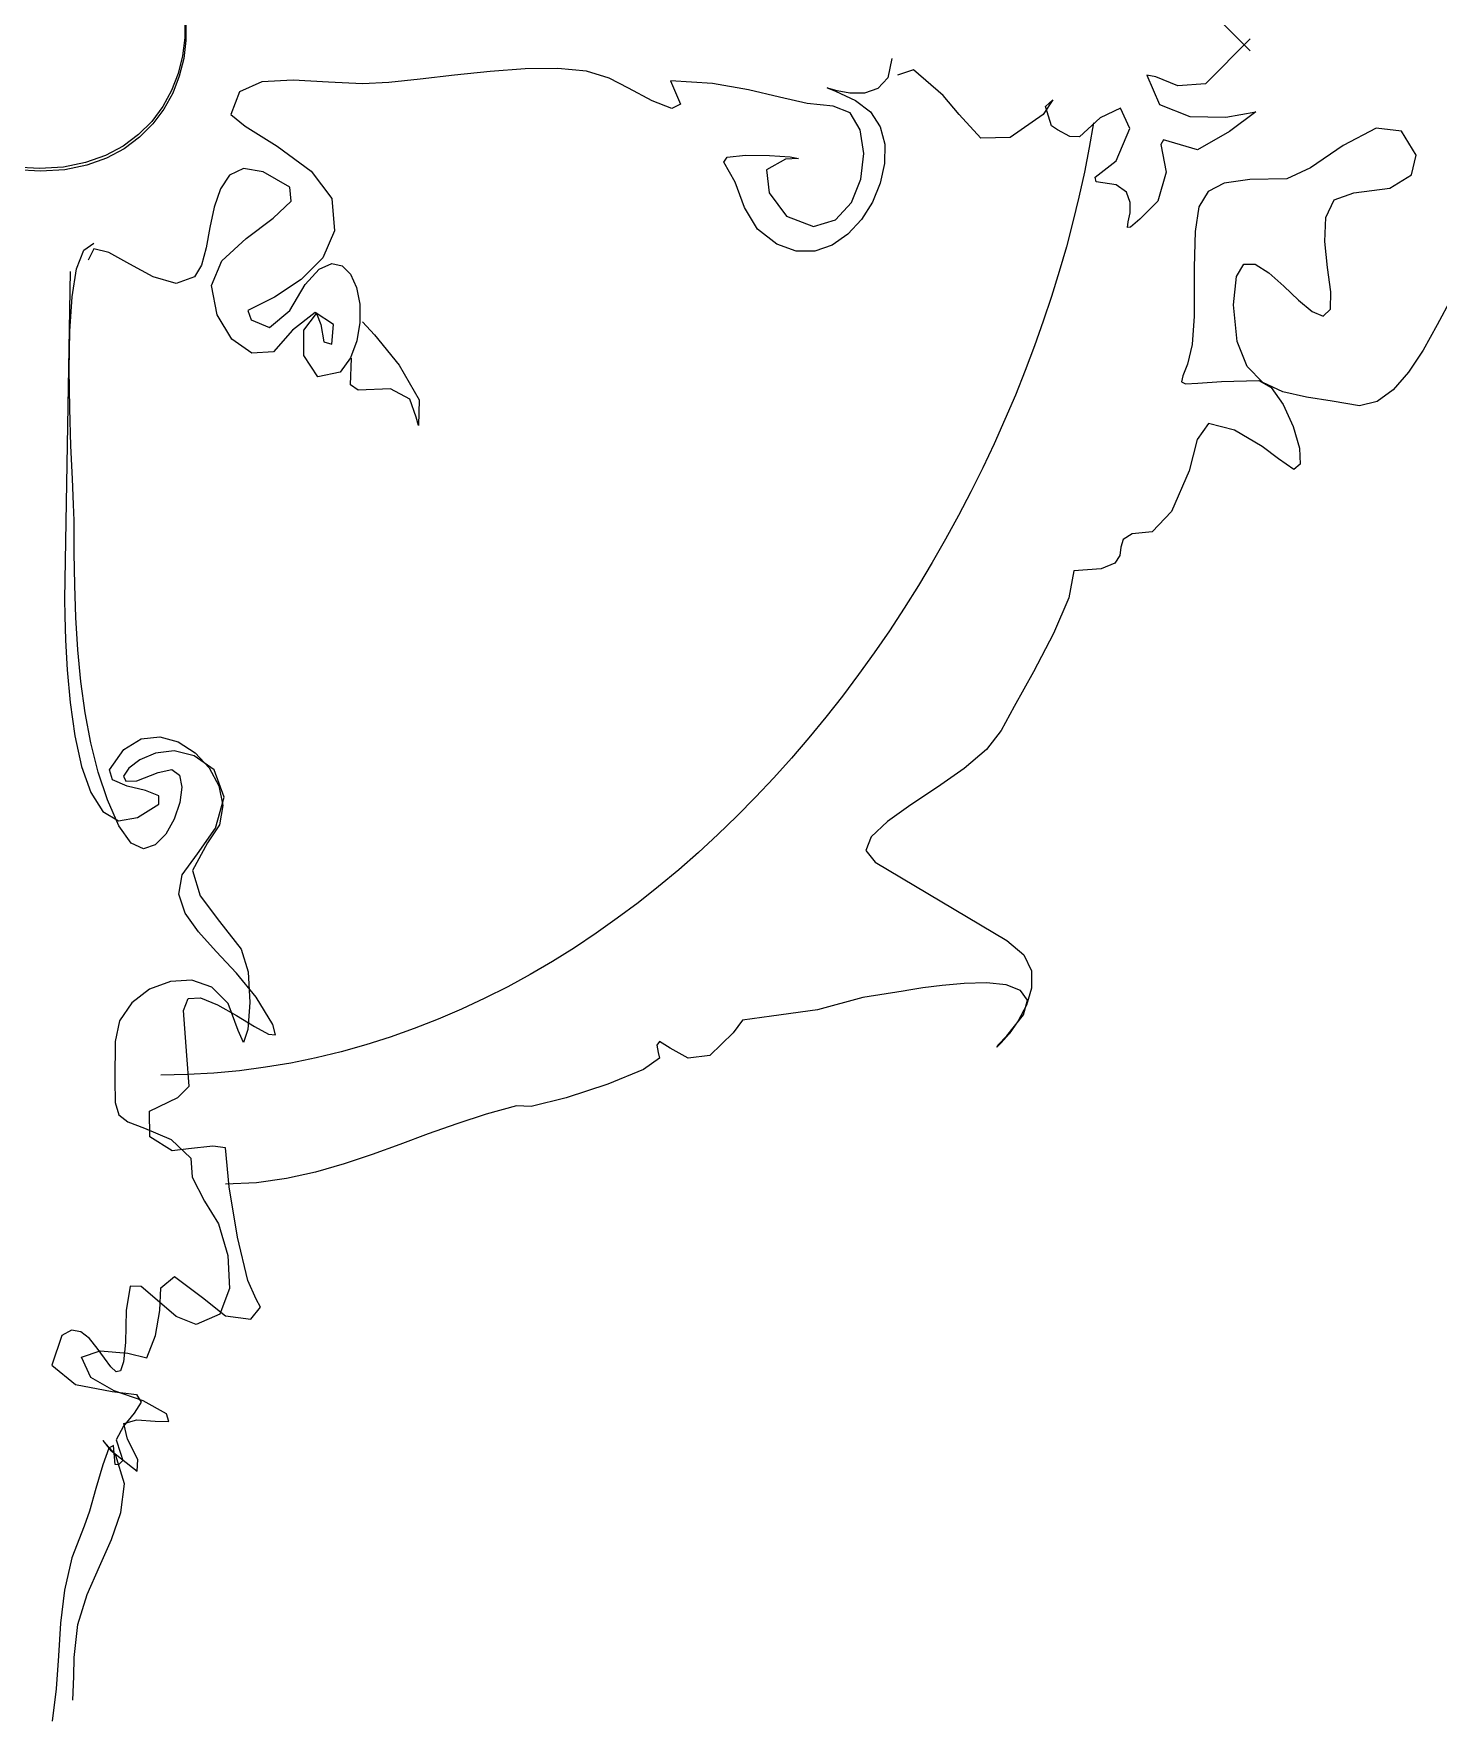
# Model space of a CAD drawing. Header units: centimetres. Extents: x 134057 to 145613, y 5028 to 39996.
# Drawn here: x 136058.7 to 136126.6, y 28974.4 to 29055.9 of the extents above; entities that cross this region are included whole.
import ezdxf

# ---------------------------------------------------------------- set-up
doc = ezdxf.new("R2010")
doc.units = ezdxf.units.CM
doc.layers.add('TEXT', color=3, linetype='Continuous', lineweight=20)

msp = doc.modelspace()

# ---------------------------------------------------------------- linework, layer by layer
at = {"layer": 'TEXT', "color": 2, "linetype": 'Continuous', "lineweight": 13}
for p, q in [((136117.472, 29055.108), (136115.306, 29057.274)), ((136117.472, 29055.108), (136115.306, 29057.274)), ((136065.965, 29056.624), (136065.964, 29055.742)), ((136065.965, 29056.624), (136065.964, 29055.742)), ((136066.019, 29056.496), (136066.019, 29055.615)), ((136066.019, 29056.496), (136066.019, 29055.615)), ((136065.964, 29055.742), (136065.858, 29054.867)), ((136065.964, 29055.742), (136065.858, 29054.867)), ((136066.019, 29055.615), (136065.913, 29054.739)), ((136066.019, 29055.615), (136065.913, 29054.739)), ((136117.472, 29055.686), (136115.306, 29053.52)), ((136117.472, 29055.686), (136115.306, 29053.52)), ((136065.858, 29054.867), (136065.645, 29054.012)), ((136065.858, 29054.867), (136065.645, 29054.012)), ((136065.913, 29054.739), (136065.7, 29053.884)), ((136065.913, 29054.739), (136065.7, 29053.884)), ((136100.145, 29054.738), (136099.955, 29053.804)), ((136100.145, 29054.738), (136099.955, 29053.804)), ((136065.645, 29054.012), (136065.326, 29053.19)), ((136065.645, 29054.012), (136065.326, 29053.19)), ((136065.7, 29053.884), (136065.381, 29053.063)), ((136065.7, 29053.884), (136065.381, 29053.063)), ((136069.697, 29053.607), (136068.613, 29053.121)), ((136069.697, 29053.607), (136068.613, 29053.121)), ((136071.21, 29053.697), (136069.697, 29053.607)), ((136071.21, 29053.697), (136069.697, 29053.607)), ((136072.912, 29053.599), (136071.21, 29053.697)), ((136072.912, 29053.599), (136071.21, 29053.697)), ((136074.561, 29053.52), (136072.912, 29053.599)), ((136074.561, 29053.52), (136072.912, 29053.599)), ((136075.828, 29053.581), (136074.561, 29053.52)), ((136075.828, 29053.581), (136074.561, 29053.52)), ((136077.336, 29053.733), (136075.828, 29053.581)), ((136077.336, 29053.733), (136075.828, 29053.581)), ((136078.996, 29053.927), (136077.336, 29053.733)), ((136078.996, 29053.927), (136077.336, 29053.733)), ((136080.72, 29054.112), (136078.996, 29053.927)), ((136080.72, 29054.112), (136078.996, 29053.927)), ((136082.418, 29054.24), (136080.72, 29054.112)), ((136082.418, 29054.24), (136080.72, 29054.112)), ((136084.003, 29054.262), (136082.418, 29054.24)), ((136084.003, 29054.262), (136082.418, 29054.24)), ((136085.384, 29054.129), (136084.003, 29054.262)), ((136085.384, 29054.129), (136084.003, 29054.262)), ((136086.473, 29053.79), (136085.384, 29054.129)), ((136086.473, 29053.79), (136085.384, 29054.129)), ((136087.42, 29053.296), (136086.473, 29053.79)), ((136087.42, 29053.296), (136086.473, 29053.79)), ((136089.451, 29053.655), (136089.934, 29052.526)), ((136089.451, 29053.655), (136089.934, 29052.526)), ((136091.476, 29053.528), (136089.451, 29053.655)), ((136091.476, 29053.528), (136089.451, 29053.655)), ((136099.955, 29053.804), (136099.471, 29053.281)), ((136099.955, 29053.804), (136099.471, 29053.281)), ((136101.188, 29054.187), (136100.416, 29053.926)), ((136101.188, 29054.187), (136100.416, 29053.926)), ((136102.622, 29052.943), (136101.188, 29054.187)), ((136102.622, 29052.943), (136101.188, 29054.187)), ((136112.9, 29053.851), (136112.463, 29053.926)), ((136112.9, 29053.851), (136112.463, 29053.926)), ((136112.463, 29053.926), (136113.079, 29052.509)), ((136112.463, 29053.926), (136113.079, 29052.509)), ((136113.967, 29053.414), (136112.9, 29053.851)), ((136113.967, 29053.414), (136112.9, 29053.851)), ((136065.326, 29053.19), (136064.9, 29052.415)), ((136065.326, 29053.19), (136064.9, 29052.415)), ((136065.381, 29053.063), (136064.955, 29052.288)), ((136065.381, 29053.063), (136064.955, 29052.288)), ((136068.613, 29053.121), (136068.199, 29052.031)), ((136068.613, 29053.121), (136068.199, 29052.031)), ((136088.554, 29052.69), (136087.42, 29053.296)), ((136088.554, 29052.69), (136087.42, 29053.296)), ((136093.209, 29053.226), (136091.476, 29053.528)), ((136093.209, 29053.226), (136091.476, 29053.528)), ((136094.714, 29052.866), (136093.209, 29053.226)), ((136094.714, 29052.866), (136093.209, 29053.226)), ((136096.057, 29052.563), (136094.714, 29052.866)), ((136096.057, 29052.563), (136094.714, 29052.866)), ((136097.097, 29053.294), (136097.024, 29053.323)), ((136097.024, 29053.323), (136097.412, 29053.16)), ((136097.097, 29053.294), (136097.024, 29053.323)), ((136097.024, 29053.323), (136097.412, 29053.16)), ((136097.504, 29053.175), (136097.097, 29053.294)), ((136097.504, 29053.175), (136097.097, 29053.294)), ((136097.412, 29053.16), (136098.385, 29052.708)), ((136097.412, 29053.16), (136098.385, 29052.708)), ((136098.119, 29053.067), (136097.504, 29053.175)), ((136098.119, 29053.067), (136097.504, 29053.175)), ((136098.816, 29053.069), (136098.119, 29053.067)), ((136098.816, 29053.069), (136098.119, 29053.067)), ((136099.471, 29053.281), (136098.816, 29053.069)), ((136099.471, 29053.281), (136098.816, 29053.069)), ((136103.394, 29052.031), (136102.622, 29052.943)), ((136103.394, 29052.031), (136102.622, 29052.943)), ((136115.306, 29053.52), (136113.967, 29053.414)), ((136115.306, 29053.52), (136113.967, 29053.414)), ((136064.9, 29052.415), (136064.368, 29051.7)), ((136064.9, 29052.415), (136064.368, 29051.7)), ((136064.955, 29052.288), (136064.423, 29051.572)), ((136064.955, 29052.288), (136064.423, 29051.572)), ((136068.199, 29052.031), (136068.884, 29051.472)), ((136068.199, 29052.031), (136068.884, 29051.472)), ((136089.514, 29052.319), (136088.554, 29052.69)), ((136089.514, 29052.319), (136088.554, 29052.69)), ((136089.934, 29052.526), (136089.514, 29052.319)), ((136089.934, 29052.526), (136089.514, 29052.319)), ((136097.302, 29052.437), (136096.057, 29052.563)), ((136097.302, 29052.437), (136096.057, 29052.563)), ((136098.124, 29052.114), (136097.302, 29052.437)), ((136098.124, 29052.114), (136097.302, 29052.437)), ((136098.618, 29051.283), (136098.124, 29052.114)), ((136098.618, 29051.283), (136098.124, 29052.114)), ((136098.385, 29052.708), (136099.117, 29052.163)), ((136098.385, 29052.708), (136099.117, 29052.163)), ((136099.117, 29052.163), (136099.58, 29051.441)), ((136099.117, 29052.163), (136099.58, 29051.441)), ((136104.447, 29050.888), (136103.394, 29052.031)), ((136104.447, 29050.888), (136103.394, 29052.031)), ((136107.455, 29052.031), (136105.86, 29050.918)), ((136107.455, 29052.031), (136105.86, 29050.918)), ((136107.921, 29052.733), (136107.455, 29052.031)), ((136107.921, 29052.733), (136107.455, 29052.031)), ((136107.575, 29052.412), (136107.921, 29052.733)), ((136107.575, 29052.412), (136107.921, 29052.733)), ((136107.861, 29051.489), (136107.575, 29052.412)), ((136107.861, 29051.489), (136107.575, 29052.412)), ((136111.2, 29052.331), (136110.207, 29051.865)), ((136111.2, 29052.331), (136110.207, 29051.865)), ((136111.651, 29051.354), (136111.2, 29052.331)), ((136111.651, 29051.354), (136111.2, 29052.331)), ((136113.079, 29052.509), (136114.545, 29051.929)), ((136113.079, 29052.509), (136114.545, 29051.929)), ((136116.29, 29051.908), (136117.743, 29052.166)), ((136116.29, 29051.908), (136117.743, 29052.166)), ((136117.743, 29052.166), (136116.464, 29051.213)), ((136117.743, 29052.166), (136116.464, 29051.213)), ((136064.368, 29051.7), (136063.729, 29051.058)), ((136064.368, 29051.7), (136063.729, 29051.058)), ((136064.423, 29051.572), (136063.784, 29050.931)), ((136064.423, 29051.572), (136063.784, 29050.931)), ((136068.884, 29051.472), (136070.432, 29050.508)), ((136068.884, 29051.472), (136070.432, 29050.508)), ((136098.791, 29050.146), (136098.618, 29051.283)), ((136098.791, 29050.146), (136098.618, 29051.283)), ((136099.58, 29051.441), (136099.797, 29050.59)), ((136099.58, 29051.441), (136099.797, 29050.59)), ((136108.152, 29051.289), (136107.861, 29051.489)), ((136108.152, 29051.289), (136107.861, 29051.489)), ((136108.743, 29050.968), (136108.152, 29051.289)), ((136108.743, 29050.968), (136108.152, 29051.289)), ((136110.207, 29051.865), (136109.215, 29050.948)), ((136110.207, 29051.865), (136109.215, 29050.948)), ((136109.891, 29051.625), (136109.685, 29050.434)), ((136109.891, 29051.625), (136109.685, 29050.434)), ((136110.989, 29049.785), (136111.651, 29051.354)), ((136110.989, 29049.785), (136111.651, 29051.354)), ((136114.545, 29051.929), (136116.29, 29051.908)), ((136114.545, 29051.929), (136116.29, 29051.908)), ((136116.464, 29051.213), (136114.915, 29050.321)), ((136116.464, 29051.213), (136114.915, 29050.321)), ((136123.553, 29051.373), (136121.956, 29050.525)), ((136124.782, 29051.219), (136123.553, 29051.373)), ((136125.488, 29050.068), (136124.782, 29051.219)), ((136062.984, 29050.503), (136062.132, 29050.048)), ((136062.984, 29050.503), (136062.132, 29050.048)), ((136063.039, 29050.375), (136062.187, 29049.92)), ((136063.039, 29050.375), (136062.187, 29049.92)), ((136063.729, 29051.058), (136062.984, 29050.503)), ((136063.729, 29051.058), (136062.984, 29050.503)), ((136063.784, 29050.931), (136063.039, 29050.375)), ((136063.784, 29050.931), (136063.039, 29050.375)), ((136070.432, 29050.508), (136072.082, 29049.29)), ((136070.432, 29050.508), (136072.082, 29049.29)), ((136099.797, 29050.59), (136099.791, 29049.665)), ((136099.797, 29050.59), (136099.791, 29049.665)), ((136105.86, 29050.918), (136104.447, 29050.888)), ((136105.86, 29050.918), (136104.447, 29050.888)), ((136109.215, 29050.948), (136108.743, 29050.968)), ((136109.215, 29050.948), (136108.743, 29050.968)), ((136109.685, 29050.434), (136109.45, 29049.239)), ((136109.685, 29050.434), (136109.45, 29049.239)), ((136113.276, 29050.812), (136113.145, 29050.582)), ((136113.276, 29050.812), (136113.145, 29050.582)), ((136113.145, 29050.582), (136113.406, 29049.238)), ((136113.145, 29050.582), (136113.406, 29049.238)), ((136114.915, 29050.321), (136113.276, 29050.812)), ((136114.915, 29050.321), (136113.276, 29050.812)), ((136121.956, 29050.525), (136120.384, 29049.448)), ((136058.937, 29049.415), (136057.767, 29049.491)), ((136058.937, 29049.415), (136057.767, 29049.491)), ((136060.11, 29049.49), (136058.939, 29049.415)), ((136060.11, 29049.49), (136058.939, 29049.415)), ((136061.174, 29049.706), (136060.11, 29049.49)), ((136061.174, 29049.706), (136060.11, 29049.49)), ((136061.229, 29049.578), (136060.165, 29049.363)), ((136061.229, 29049.578), (136060.165, 29049.363)), ((136062.132, 29050.048), (136061.174, 29049.706)), ((136062.132, 29050.048), (136061.174, 29049.706)), ((136062.187, 29049.92), (136061.229, 29049.578)), ((136062.187, 29049.92), (136061.229, 29049.578)), ((136092.023, 29049.729), (136092.187, 29049.975)), ((136092.023, 29049.729), (136092.187, 29049.975)), ((136092.565, 29048.767), (136092.023, 29049.729)), ((136092.565, 29048.767), (136092.023, 29049.729)), ((136092.187, 29049.975), (136093.066, 29050.065)), ((136092.187, 29049.975), (136093.066, 29050.065)), ((136093.066, 29050.065), (136094.223, 29050.051)), ((136093.066, 29050.065), (136094.223, 29050.051)), ((136095.001, 29049.865), (136094.09, 29049.357)), ((136095.001, 29049.865), (136094.09, 29049.357)), ((136094.223, 29050.051), (136095.222, 29049.98)), ((136094.223, 29050.051), (136095.222, 29049.98)), ((136095.627, 29049.902), (136095.001, 29049.865)), ((136095.627, 29049.902), (136095.001, 29049.865)), ((136095.222, 29049.98), (136095.627, 29049.902)), ((136095.222, 29049.98), (136095.627, 29049.902)), ((136098.646, 29048.907), (136098.791, 29050.146)), ((136098.646, 29048.907), (136098.791, 29050.146)), ((136099.791, 29049.665), (136099.587, 29048.716)), ((136099.791, 29049.665), (136099.587, 29048.716)), ((136109.967, 29048.997), (136110.989, 29049.785)), ((136109.967, 29048.997), (136110.989, 29049.785)), ((136125.255, 29049.12), (136125.488, 29050.068)), ((136058.992, 29049.288), (136057.822, 29049.363)), ((136058.992, 29049.288), (136057.822, 29049.363)), ((136058.939, 29049.415), (136058.937, 29049.415)), ((136058.939, 29049.415), (136058.937, 29049.415)), ((136058.994, 29049.288), (136058.992, 29049.288)), ((136058.994, 29049.288), (136058.992, 29049.288)), ((136060.165, 29049.363), (136058.994, 29049.288)), ((136060.165, 29049.363), (136058.994, 29049.288)), ((136068.133, 29049.103), (136067.685, 29048.443)), ((136068.133, 29049.103), (136067.685, 29048.443)), ((136068.799, 29049.415), (136068.133, 29049.103)), ((136068.799, 29049.415), (136068.133, 29049.103)), ((136069.747, 29049.258), (136068.799, 29049.415)), ((136069.747, 29049.258), (136068.799, 29049.415)), ((136071.041, 29048.511), (136069.747, 29049.258)), ((136071.041, 29048.511), (136069.747, 29049.258)), ((136072.082, 29049.29), (136073.072, 29047.97)), ((136072.082, 29049.29), (136073.072, 29047.97)), ((136093.016, 29047.534), (136092.565, 29048.767)), ((136093.016, 29047.534), (136092.565, 29048.767)), ((136094.09, 29049.357), (136094.206, 29048.24)), ((136094.09, 29049.357), (136094.206, 29048.24)), ((136098.188, 29047.77), (136098.646, 29048.907)), ((136098.188, 29047.77), (136098.646, 29048.907)), ((136099.587, 29048.716), (136099.208, 29047.794)), ((136099.587, 29048.716), (136099.208, 29047.794)), ((136109.45, 29049.239), (136109.188, 29048.041)), ((136109.45, 29049.239), (136109.188, 29048.041)), ((136110.027, 29048.782), (136109.967, 29048.997)), ((136110.027, 29048.782), (136109.967, 29048.997)), ((136110.98, 29048.638), (136110.027, 29048.782)), ((136110.98, 29048.638), (136110.027, 29048.782)), ((136113.406, 29049.238), (136113.005, 29047.834)), ((136113.406, 29049.238), (136113.005, 29047.834)), ((136116.215, 29048.715), (136115.428, 29048.31)), ((136117.45, 29048.884), (136116.215, 29048.715)), ((136119.232, 29048.917), (136117.45, 29048.884)), ((136120.384, 29049.448), (136119.232, 29048.917)), ((136124.211, 29048.477), (136125.255, 29049.12)), ((136067.685, 29048.443), (136067.389, 29047.557)), ((136067.685, 29048.443), (136067.389, 29047.557)), ((136071.115, 29047.849), (136071.041, 29048.511)), ((136071.115, 29047.849), (136071.041, 29048.511)), ((136073.072, 29047.97), (136073.208, 29046.406)), ((136073.072, 29047.97), (136073.208, 29046.406)), ((136094.206, 29048.24), (136095.058, 29047.124)), ((136094.206, 29048.24), (136095.058, 29047.124)), ((136109.188, 29048.041), (136108.897, 29046.841)), ((136109.188, 29048.041), (136108.897, 29046.841)), ((136111.487, 29048.272), (136110.98, 29048.638)), ((136111.487, 29048.272), (136110.98, 29048.638)), ((136111.671, 29047.784), (136111.487, 29048.272)), ((136111.671, 29047.784), (136111.487, 29048.272)), ((136115.428, 29048.31), (136114.988, 29047.566)), ((136121.12, 29047.06), (136121.531, 29047.911)), ((136121.531, 29047.911), (136122.48, 29048.24)), ((136122.48, 29048.24), (136124.211, 29048.477)), ((136067.389, 29047.557), (136067.181, 29046.566)), ((136067.389, 29047.557), (136067.181, 29046.566)), ((136070.233, 29047.019), (136071.115, 29047.849)), ((136070.233, 29047.019), (136071.115, 29047.849)), ((136093.647, 29046.481), (136093.016, 29047.534)), ((136093.647, 29046.481), (136093.016, 29047.534)), ((136095.058, 29047.124), (136096.355, 29046.616)), ((136095.058, 29047.124), (136096.355, 29046.616)), ((136097.423, 29046.938), (136098.188, 29047.77)), ((136097.423, 29046.938), (136098.188, 29047.77)), ((136099.208, 29047.794), (136098.678, 29046.953)), ((136099.208, 29047.794), (136098.678, 29046.953)), ((136111.574, 29046.837), (136111.659, 29047.273)), ((136111.574, 29046.837), (136111.659, 29047.273)), ((136111.659, 29047.273), (136111.671, 29047.784)), ((136111.659, 29047.273), (136111.671, 29047.784)), ((136113.005, 29047.834), (136112.132, 29046.976)), ((136113.005, 29047.834), (136112.132, 29046.976)), ((136114.988, 29047.566), (136114.798, 29046.382)), ((136121.07, 29045.896), (136121.12, 29047.06)), ((136067.181, 29046.566), (136066.996, 29045.592)), ((136067.181, 29046.566), (136066.996, 29045.592)), ((136068.936, 29046.045), (136070.233, 29047.019)), ((136068.936, 29046.045), (136070.233, 29047.019)), ((136073.208, 29046.406), (136072.636, 29045.109)), ((136073.208, 29046.406), (136072.636, 29045.109)), ((136094.588, 29045.756), (136093.647, 29046.481)), ((136094.588, 29045.756), (136093.647, 29046.481)), ((136096.355, 29046.616), (136097.423, 29046.938)), ((136096.355, 29046.616), (136097.423, 29046.938)), ((136098.021, 29046.243), (136097.259, 29045.717)), ((136098.021, 29046.243), (136097.259, 29045.717)), ((136098.678, 29046.953), (136098.021, 29046.243)), ((136098.678, 29046.953), (136098.021, 29046.243)), ((136108.897, 29046.841), (136108.579, 29045.64)), ((136108.897, 29046.841), (136108.579, 29045.64)), ((136111.541, 29046.576), (136111.574, 29046.837)), ((136111.541, 29046.576), (136111.574, 29046.837)), ((136111.685, 29046.589), (136111.541, 29046.576)), ((136111.685, 29046.589), (136111.541, 29046.576)), ((136112.132, 29046.976), (136111.685, 29046.589)), ((136112.132, 29046.976), (136111.685, 29046.589)), ((136114.798, 29046.382), (136114.756, 29044.655)), ((136060.739, 29044.566), (136061.079, 29045.472)), ((136060.739, 29044.566), (136061.079, 29045.472)), ((136061.079, 29045.472), (136061.566, 29045.804)), ((136061.079, 29045.472), (136061.566, 29045.804)), ((136061.573, 29045.533), (136061.295, 29044.992)), ((136061.573, 29045.533), (136061.295, 29044.992)), ((136062.298, 29045.353), (136061.573, 29045.533)), ((136062.298, 29045.353), (136061.573, 29045.533)), ((136066.996, 29045.592), (136066.771, 29044.756)), ((136066.996, 29045.592), (136066.771, 29044.756)), ((136067.762, 29044.955), (136068.936, 29046.045)), ((136067.762, 29044.955), (136068.936, 29046.045)), ((136095.519, 29045.422), (136094.588, 29045.756)), ((136095.519, 29045.422), (136094.588, 29045.756)), ((136096.417, 29045.426), (136095.519, 29045.422)), ((136096.417, 29045.426), (136095.519, 29045.422)), ((136097.259, 29045.717), (136096.417, 29045.426)), ((136097.259, 29045.717), (136096.417, 29045.426)), ((136108.579, 29045.64), (136108.234, 29044.44)), ((136108.579, 29045.64), (136108.234, 29044.44)), ((136121.208, 29044.629), (136121.07, 29045.896)), ((136063.309, 29044.789), (136062.298, 29045.353)), ((136063.309, 29044.789), (136062.298, 29045.353)), ((136064.444, 29044.179), (136063.309, 29044.789)), ((136064.444, 29044.179), (136063.309, 29044.789)), ((136066.771, 29044.756), (136066.439, 29044.179)), ((136066.771, 29044.756), (136066.439, 29044.179)), ((136067.251, 29043.773), (136067.762, 29044.955)), ((136067.251, 29043.773), (136067.762, 29044.955)), ((136072.636, 29045.109), (136071.59, 29044.052)), ((136072.636, 29045.109), (136071.59, 29044.052)), ((136072.467, 29044.547), (136073.068, 29044.823)), ((136072.467, 29044.547), (136073.068, 29044.823)), ((136073.068, 29044.823), (136073.576, 29044.719)), ((136073.068, 29044.823), (136073.576, 29044.719)), ((136073.576, 29044.719), (136073.98, 29044.307)), ((136073.576, 29044.719), (136073.98, 29044.307)), ((136114.756, 29044.655), (136114.765, 29042.284)), ((136116.796, 29044.202), (136117.165, 29044.797)), ((136117.165, 29044.797), (136117.709, 29044.796)), ((136117.709, 29044.796), (136118.369, 29044.383)), ((136121.358, 29043.465), (136121.208, 29044.629)), ((136060.428, 29044.442), (136060.157, 29028.604)), ((136060.428, 29044.442), (136060.157, 29028.604)), ((136060.525, 29043.216), (136060.739, 29044.566)), ((136060.525, 29043.216), (136060.739, 29044.566)), ((136065.541, 29043.864), (136064.444, 29044.179)), ((136065.541, 29043.864), (136064.444, 29044.179)), ((136066.439, 29044.179), (136065.541, 29043.864)), ((136066.439, 29044.179), (136065.541, 29043.864)), ((136071.59, 29044.052), (136070.304, 29043.209)), ((136071.59, 29044.052), (136070.304, 29043.209)), ((136071.041, 29042.555), (136071.788, 29043.816)), ((136071.041, 29042.555), (136071.788, 29043.816)), ((136071.788, 29043.816), (136072.467, 29044.547)), ((136071.788, 29043.816), (136072.467, 29044.547)), ((136073.98, 29044.307), (136074.265, 29043.664)), ((136073.98, 29044.307), (136074.265, 29043.664)), ((136108.234, 29044.44), (136107.862, 29043.24)), ((136108.234, 29044.44), (136107.862, 29043.24)), ((136116.66, 29042.826), (136116.796, 29044.202)), ((136118.369, 29044.383), (136119.085, 29043.741)), ((136060.413, 29041.554), (136060.525, 29043.216)), ((136060.413, 29041.554), (136060.525, 29043.216)), ((136067.529, 29042.353), (136067.251, 29043.773)), ((136067.529, 29042.353), (136067.251, 29043.773)), ((136070.304, 29043.209), (136069.011, 29042.555)), ((136070.304, 29043.209), (136069.011, 29042.555)), ((136074.265, 29043.664), (136074.42, 29042.864)), ((136074.265, 29043.664), (136074.42, 29042.864)), ((136107.862, 29043.24), (136107.464, 29042.042)), ((136107.862, 29043.24), (136107.464, 29042.042)), ((136119.085, 29043.741), (136119.801, 29043.054)), ((136119.801, 29043.054), (136120.455, 29042.507)), ((136121.344, 29042.614), (136121.358, 29043.465)), ((136127.189, 29043.159), (136126.505, 29041.861)), ((136068.243, 29041.179), (136067.529, 29042.353)), ((136068.243, 29041.179), (136067.529, 29042.353)), ((136069.011, 29042.555), (136069.176, 29042.104)), ((136069.011, 29042.555), (136069.176, 29042.104)), ((136070.064, 29041.743), (136071.041, 29042.555)), ((136070.064, 29041.743), (136071.041, 29042.555)), ((136072.27, 29042.455), (136071.177, 29041.608)), ((136072.27, 29042.455), (136071.177, 29041.608)), ((136071.718, 29041.608), (136072.329, 29042.416)), ((136071.718, 29041.608), (136072.329, 29042.416)), ((136073.152, 29041.888), (136072.27, 29042.455)), ((136073.152, 29041.888), (136072.27, 29042.455)), ((136072.329, 29042.416), (136072.547, 29041.878)), ((136072.329, 29042.416), (136072.547, 29041.878)), ((136074.42, 29042.864), (136074.432, 29041.981)), ((136074.42, 29042.864), (136074.432, 29041.981)), ((136114.765, 29042.284), (136114.66, 29040.907)), ((136116.834, 29041.057), (136116.66, 29042.826)), ((136120.455, 29042.507), (136120.991, 29042.284)), ((136120.991, 29042.284), (136121.344, 29042.614)), ((136060.381, 29039.712), (136060.413, 29041.554)), ((136060.381, 29039.712), (136060.413, 29041.554)), ((136069.176, 29042.104), (136070.064, 29041.743)), ((136069.176, 29042.104), (136070.064, 29041.743)), ((136071.177, 29041.608), (136070.249, 29040.559)), ((136071.177, 29041.608), (136070.249, 29040.559)), ((136071.723, 29040.389), (136071.718, 29041.608)), ((136071.723, 29040.389), (136071.718, 29041.608)), ((136072.547, 29041.878), (136072.689, 29041.036)), ((136072.547, 29041.878), (136072.689, 29041.036)), ((136073.072, 29040.931), (136073.152, 29041.888)), ((136073.072, 29040.931), (136073.152, 29041.888)), ((136074.432, 29041.981), (136074.287, 29041.089)), ((136074.432, 29041.981), (136074.287, 29041.089)), ((136074.561, 29042.014), (136075.136, 29041.383)), ((136074.561, 29042.014), (136075.136, 29041.383)), ((136075.136, 29041.383), (136076.321, 29039.915)), ((136075.136, 29041.383), (136076.321, 29039.915)), ((136107.464, 29042.042), (136107.039, 29040.847)), ((136107.464, 29042.042), (136107.039, 29040.847)), ((136126.505, 29041.861), (136125.82, 29040.641)), ((136069.21, 29040.499), (136068.243, 29041.179)), ((136069.21, 29040.499), (136068.243, 29041.179)), ((136070.249, 29040.559), (136069.21, 29040.499)), ((136070.249, 29040.559), (136069.21, 29040.499)), ((136072.689, 29041.036), (136073.072, 29040.931)), ((136072.689, 29041.036), (136073.072, 29040.931)), ((136074.287, 29041.089), (136073.973, 29040.263)), ((136074.287, 29041.089), (136073.973, 29040.263)), ((136107.039, 29040.847), (136106.589, 29039.656)), ((136107.039, 29040.847), (136106.589, 29039.656)), ((136114.66, 29040.907), (136114.433, 29039.97)), ((136117.323, 29039.847), (136116.834, 29041.057)), ((136125.82, 29040.641), (136125.118, 29039.57)), ((136060.406, 29037.822), (136060.381, 29039.712)), ((136060.406, 29037.822), (136060.381, 29039.712)), ((136072.39, 29039.351), (136071.723, 29040.389)), ((136072.39, 29039.351), (136071.723, 29040.389)), ((136073.973, 29040.263), (136073.478, 29039.577)), ((136073.973, 29040.263), (136073.478, 29039.577)), ((136073.969, 29038.965), (136074.019, 29040.254)), ((136073.969, 29038.965), (136074.019, 29040.254)), ((136076.321, 29039.915), (136077.302, 29038.245)), ((136076.321, 29039.915), (136077.302, 29038.245)), ((136114.433, 29039.97), (136114.215, 29039.396)), ((136118.077, 29039.075), (136117.323, 29039.847)), ((136073.478, 29039.577), (136072.39, 29039.351)), ((136073.478, 29039.577), (136072.39, 29039.351)), ((136074.34, 29038.7), (136073.969, 29038.965)), ((136074.34, 29038.7), (136073.969, 29038.965)), ((136106.589, 29039.656), (136106.113, 29038.469)), ((136106.589, 29039.656), (136106.113, 29038.469)), ((136114.215, 29039.396), (136114.139, 29039.103)), ((136114.139, 29039.103), (136114.335, 29039.014)), ((136114.335, 29039.014), (136114.936, 29039.048)), ((136114.936, 29039.048), (136116.073, 29039.127)), ((136116.073, 29039.127), (136117.878, 29039.171)), ((136117.878, 29039.171), (136118.477, 29038.84)), ((136119.047, 29038.62), (136118.077, 29039.075)), ((136125.118, 29039.57), (136124.383, 29038.718)), ((136075.915, 29038.765), (136074.34, 29038.7)), ((136075.915, 29038.765), (136074.34, 29038.7)), ((136076.837, 29038.279), (136075.915, 29038.765)), ((136076.837, 29038.279), (136075.915, 29038.765)), ((136077.158, 29037.401), (136076.837, 29038.279)), ((136077.158, 29037.401), (136076.837, 29038.279)), ((136077.302, 29038.245), (136077.268, 29037.005)), ((136077.302, 29038.245), (136077.268, 29037.005)), ((136106.113, 29038.469), (136105.612, 29037.288)), ((136106.113, 29038.469), (136105.612, 29037.288)), ((136118.477, 29038.84), (136119.06, 29038.017)), ((136120.182, 29038.362), (136119.047, 29038.62)), ((136121.433, 29038.18), (136120.182, 29038.362)), ((136122.751, 29037.953), (136121.433, 29038.18)), ((136123.6, 29038.156), (136122.751, 29037.953)), ((136124.383, 29038.718), (136123.6, 29038.156)), ((136060.465, 29036.014), (136060.406, 29037.822)), ((136060.465, 29036.014), (136060.406, 29037.822)), ((136077.268, 29037.005), (136077.158, 29037.401)), ((136077.268, 29037.005), (136077.158, 29037.401)), ((136105.612, 29037.288), (136105.086, 29036.114)), ((136105.612, 29037.288), (136105.086, 29036.114)), ((136119.06, 29038.017), (136119.544, 29036.955)), ((136115.456, 29037.094), (136114.9, 29036.328)), ((136116.71, 29036.768), (136115.456, 29037.094)), ((136118.041, 29035.986), (136116.71, 29036.768)), ((136119.544, 29036.955), (136119.845, 29035.906)), ((136060.535, 29034.42), (136060.465, 29036.014)), ((136060.535, 29034.42), (136060.465, 29036.014)), ((136105.086, 29036.114), (136104.536, 29034.948)), ((136105.086, 29036.114), (136104.536, 29034.948)), ((136114.9, 29036.328), (136114.519, 29034.809)), ((136118.826, 29035.381), (136118.041, 29035.986)), ((136119.845, 29035.906), (136119.881, 29035.126)), ((136104.536, 29034.948), (136103.961, 29033.79)), ((136104.536, 29034.948), (136103.961, 29033.79)), ((136114.519, 29034.809), (136113.657, 29032.839)), ((136119.569, 29034.866), (136118.826, 29035.381)), ((136119.881, 29035.126), (136119.569, 29034.866)), ((136060.593, 29033.173), (136060.535, 29034.42)), ((136060.593, 29033.173), (136060.535, 29034.42)), ((136060.618, 29032.403), (136060.593, 29033.173)), ((136060.618, 29032.403), (136060.593, 29033.173)), ((136103.961, 29033.79), (136103.362, 29032.642)), ((136103.961, 29033.79), (136103.362, 29032.642)), ((136060.624, 29030.849), (136060.618, 29032.403)), ((136060.624, 29030.849), (136060.618, 29032.403)), ((136103.362, 29032.642), (136102.74, 29031.505)), ((136103.362, 29032.642), (136102.74, 29031.505)), ((136113.657, 29032.839), (136112.734, 29031.861)), ((136111.757, 29031.756), (136111.331, 29031.485)), ((136112.734, 29031.861), (136111.757, 29031.756)), ((136060.648, 29029.283), (136060.624, 29030.849)), ((136060.648, 29029.283), (136060.624, 29030.849)), ((136102.74, 29031.505), (136102.095, 29030.379)), ((136102.74, 29031.505), (136102.095, 29030.379)), ((136111.214, 29031.115), (136111.16, 29030.712)), ((136111.331, 29031.485), (136111.214, 29031.115)), ((136102.095, 29030.379), (136101.427, 29029.265)), ((136102.095, 29030.379), (136101.427, 29029.265)), ((136108.944, 29029.966), (136108.695, 29028.67)), ((136110.269, 29030.071), (136108.944, 29029.966)), ((136110.927, 29030.342), (136110.269, 29030.071)), ((136111.16, 29030.712), (136110.927, 29030.342)), ((136060.702, 29027.715), (136060.648, 29029.283)), ((136060.702, 29027.715), (136060.648, 29029.283)), ((136101.427, 29029.265), (136100.736, 29028.165)), ((136101.427, 29029.265), (136100.736, 29028.165)), ((136060.157, 29028.604), (136060.164, 29027.804)), ((136060.157, 29028.604), (136060.164, 29027.804)), ((136108.695, 29028.67), (136107.958, 29026.938)), ((136060.164, 29027.804), (136060.198, 29026.623)), ((136060.164, 29027.804), (136060.198, 29026.623)), ((136060.796, 29026.156), (136060.702, 29027.715)), ((136060.796, 29026.156), (136060.702, 29027.715)), ((136100.736, 29028.165), (136100.023, 29027.079)), ((136100.736, 29028.165), (136100.023, 29027.079)), ((136100.023, 29027.079), (136099.287, 29026.009)), ((136100.023, 29027.079), (136099.287, 29026.009)), ((136107.958, 29026.938), (136106.995, 29025.083)), ((136060.198, 29026.623), (136060.278, 29025.181)), ((136060.198, 29026.623), (136060.278, 29025.181)), ((136060.94, 29024.619), (136060.796, 29026.156)), ((136060.94, 29024.619), (136060.796, 29026.156)), ((136099.287, 29026.009), (136098.531, 29024.955)), ((136099.287, 29026.009), (136098.531, 29024.955)), ((136060.278, 29025.181), (136060.421, 29023.601)), ((136060.278, 29025.181), (136060.421, 29023.601)), ((136106.995, 29025.083), (136106.063, 29023.416)), ((136061.144, 29023.114), (136060.94, 29024.619)), ((136061.144, 29023.114), (136060.94, 29024.619)), ((136098.531, 29024.955), (136097.752, 29023.918)), ((136098.531, 29024.955), (136097.752, 29023.918)), ((136060.421, 29023.601), (136060.648, 29022.005)), ((136060.421, 29023.601), (136060.648, 29022.005)), ((136097.752, 29023.918), (136096.953, 29022.9)), ((136097.752, 29023.918), (136096.953, 29022.9)), ((136106.063, 29023.416), (136105.424, 29022.25)), ((136061.421, 29021.653), (136061.144, 29023.114)), ((136061.421, 29021.653), (136061.144, 29023.114)), ((136096.953, 29022.9), (136096.133, 29021.9)), ((136096.953, 29022.9), (136096.133, 29021.9)), ((136060.648, 29022.005), (136060.976, 29020.515)), ((136060.648, 29022.005), (136060.976, 29020.515)), ((136063.022, 29021.341), (136063.855, 29021.852)), ((136063.022, 29021.341), (136063.855, 29021.852)), ((136063.855, 29021.852), (136064.753, 29021.949)), ((136063.855, 29021.852), (136064.753, 29021.949)), ((136064.753, 29021.949), (136065.648, 29021.701)), ((136064.753, 29021.949), (136065.648, 29021.701)), ((136096.133, 29021.9), (136095.293, 29020.921)), ((136096.133, 29021.9), (136095.293, 29020.921)), ((136105.424, 29022.25), (136104.718, 29021.333)), ((136061.779, 29020.248), (136061.421, 29021.653)), ((136061.779, 29020.248), (136061.421, 29021.653)), ((136062.323, 29020.347), (136063.022, 29021.341)), ((136062.323, 29020.347), (136063.022, 29021.341)), ((136064.549, 29021.162), (136063.795, 29020.845)), ((136064.549, 29021.162), (136063.795, 29020.845)), ((136065.446, 29021.266), (136064.549, 29021.162)), ((136065.446, 29021.266), (136064.549, 29021.162)), ((136066.416, 29021.037), (136065.446, 29021.266)), ((136066.416, 29021.037), (136065.446, 29021.266)), ((136065.648, 29021.701), (136066.469, 29021.176)), ((136065.648, 29021.701), (136066.469, 29021.176)), ((136067.386, 29020.355), (136066.416, 29021.037)), ((136067.386, 29020.355), (136066.416, 29021.037)), ((136066.469, 29021.176), (136067.147, 29020.445)), ((136066.469, 29021.176), (136067.147, 29020.445)), ((136104.718, 29021.333), (136103.635, 29020.419)), ((136060.976, 29020.515), (136061.424, 29019.252)), ((136060.976, 29020.515), (136061.424, 29019.252)), ((136062.23, 29018.909), (136061.779, 29020.248)), ((136062.23, 29018.909), (136061.779, 29020.248)), ((136062.47, 29019.866), (136062.323, 29020.347)), ((136062.47, 29019.866), (136062.323, 29020.347)), ((136063.257, 29020.432), (136063.005, 29020.044)), ((136063.257, 29020.432), (136063.005, 29020.044)), ((136063.795, 29020.845), (136063.257, 29020.432)), ((136063.795, 29020.845), (136063.257, 29020.432)), ((136063.644, 29019.819), (136064.679, 29020.22)), ((136063.644, 29019.819), (136064.679, 29020.22)), ((136064.679, 29020.22), (136065.335, 29020.371)), ((136064.679, 29020.22), (136065.335, 29020.371)), ((136065.335, 29020.371), (136065.704, 29020.095)), ((136065.335, 29020.371), (136065.704, 29020.095)), ((136067.147, 29020.445), (136067.615, 29019.575)), ((136067.147, 29020.445), (136067.615, 29019.575)), ((136067.868, 29019.031), (136067.386, 29020.355)), ((136067.868, 29019.031), (136067.386, 29020.355)), ((136095.293, 29020.921), (136094.433, 29019.963)), ((136095.293, 29020.921), (136094.433, 29019.963)), ((136103.635, 29020.419), (136102.355, 29019.523)), ((136063.185, 29019.57), (136062.47, 29019.866)), ((136063.185, 29019.57), (136062.47, 29019.866)), ((136063.005, 29020.044), (136063.11, 29019.8)), ((136063.005, 29020.044), (136063.11, 29019.8)), ((136063.11, 29019.8), (136063.644, 29019.819)), ((136063.11, 29019.8), (136063.644, 29019.819)), ((136064.066, 29019.349), (136063.185, 29019.57)), ((136064.066, 29019.349), (136063.185, 29019.57)), ((136064.709, 29019.094), (136064.066, 29019.349)), ((136064.709, 29019.094), (136064.066, 29019.349)), ((136065.704, 29020.095), (136065.822, 29019.519)), ((136065.704, 29020.095), (136065.822, 29019.519)), ((136065.822, 29019.519), (136065.727, 29018.769)), ((136065.822, 29019.519), (136065.727, 29018.769)), ((136067.615, 29019.575), (136067.803, 29018.636)), ((136067.615, 29019.575), (136067.803, 29018.636)), ((136094.433, 29019.963), (136093.553, 29019.027)), ((136094.433, 29019.963), (136093.553, 29019.027)), ((136102.355, 29019.523), (136101.059, 29018.663)), ((136061.424, 29019.252), (136062.011, 29018.338)), ((136061.424, 29019.252), (136062.011, 29018.338)), ((136062.784, 29017.648), (136062.23, 29018.909)), ((136062.784, 29017.648), (136062.23, 29018.909)), ((136063.677, 29018.046), (136064.714, 29018.696)), ((136063.677, 29018.046), (136064.714, 29018.696)), ((136064.714, 29018.696), (136064.709, 29019.094)), ((136064.714, 29018.696), (136064.709, 29019.094)), ((136065.727, 29018.769), (136065.457, 29017.969)), ((136065.727, 29018.769), (136065.457, 29017.969)), ((136067.447, 29017.527), (136067.868, 29019.031)), ((136067.447, 29017.527), (136067.868, 29019.031)), ((136067.803, 29018.636), (136067.641, 29017.697)), ((136067.803, 29018.636), (136067.641, 29017.697)), ((136093.553, 29019.027), (136092.654, 29018.115)), ((136093.553, 29019.027), (136092.654, 29018.115)), ((136101.059, 29018.663), (136099.928, 29017.853)), ((136062.011, 29018.338), (136062.756, 29017.896)), ((136062.011, 29018.338), (136062.756, 29017.896)), ((136062.756, 29017.896), (136063.677, 29018.046)), ((136062.756, 29017.896), (136063.677, 29018.046)), ((136065.457, 29017.969), (136065.049, 29017.247)), ((136065.457, 29017.969), (136065.049, 29017.247)), ((136067.641, 29017.697), (136067.061, 29016.828)), ((136067.641, 29017.697), (136067.061, 29016.828)), ((136092.654, 29018.115), (136091.736, 29017.226)), ((136092.654, 29018.115), (136091.736, 29017.226)), ((136099.928, 29017.853), (136099.142, 29017.111)), ((136063.371, 29016.802), (136062.784, 29017.648)), ((136063.371, 29016.802), (136062.784, 29017.648)), ((136065.049, 29017.247), (136064.541, 29016.728)), ((136065.049, 29017.247), (136064.541, 29016.728)), ((136066.574, 29016.294), (136067.447, 29017.527)), ((136066.574, 29016.294), (136067.447, 29017.527)), ((136091.736, 29017.226), (136090.799, 29016.362)), ((136091.736, 29017.226), (136090.799, 29016.362)), ((136099.142, 29017.111), (136098.884, 29016.45)), ((136063.969, 29016.538), (136063.371, 29016.802)), ((136063.969, 29016.538), (136063.371, 29016.802)), ((136064.541, 29016.728), (136063.969, 29016.538)), ((136064.541, 29016.728), (136063.969, 29016.538)), ((136065.837, 29015.279), (136066.574, 29016.294)), ((136065.837, 29015.279), (136066.574, 29016.294)), ((136067.061, 29016.828), (136066.344, 29015.491)), ((136067.061, 29016.828), (136066.344, 29015.491)), ((136090.799, 29016.362), (136089.843, 29015.524)), ((136090.799, 29016.362), (136089.843, 29015.524)), ((136098.884, 29016.45), (136099.333, 29015.888)), ((136065.68, 29014.338), (136065.837, 29015.279)), ((136065.68, 29014.338), (136065.837, 29015.279)), ((136066.344, 29015.491), (136066.705, 29014.256)), ((136066.344, 29015.491), (136066.705, 29014.256)), ((136089.843, 29015.524), (136088.87, 29014.713)), ((136089.843, 29015.524), (136088.87, 29014.713)), ((136099.333, 29015.888), (136105.695, 29012.098)), ((136088.87, 29014.713), (136087.878, 29013.93)), ((136088.87, 29014.713), (136087.878, 29013.93)), ((136065.982, 29013.432), (136065.68, 29014.338)), ((136065.982, 29013.432), (136065.68, 29014.338)), ((136066.705, 29014.256), (136067.651, 29013.02)), ((136066.705, 29014.256), (136067.651, 29013.02)), ((136087.878, 29013.93), (136086.869, 29013.176)), ((136087.878, 29013.93), (136086.869, 29013.176)), ((136066.625, 29012.521), (136065.982, 29013.432)), ((136066.625, 29012.521), (136065.982, 29013.432)), ((136067.651, 29013.02), (136068.685, 29011.684)), ((136067.651, 29013.02), (136068.685, 29011.684)), ((136086.869, 29013.176), (136085.843, 29012.451)), ((136086.869, 29013.176), (136085.843, 29012.451)), ((136067.49, 29011.566), (136066.625, 29012.521)), ((136067.49, 29011.566), (136066.625, 29012.521)), ((136085.843, 29012.451), (136084.801, 29011.757)), ((136085.843, 29012.451), (136084.801, 29011.757)), ((136105.695, 29012.098), (136106.525, 29011.417)), ((136068.459, 29010.526), (136067.49, 29011.566)), ((136068.459, 29010.526), (136067.49, 29011.566)), ((136068.685, 29011.684), (136069.022, 29010.587)), ((136068.685, 29011.684), (136069.022, 29010.587)), ((136084.801, 29011.757), (136083.741, 29011.095)), ((136084.801, 29011.757), (136083.741, 29011.095)), ((136106.525, 29011.417), (136106.891, 29010.631)), ((136069.411, 29009.363), (136068.459, 29010.526)), ((136069.411, 29009.363), (136068.459, 29010.526)), ((136069.022, 29010.587), (136069.105, 29009.113)), ((136069.022, 29010.587), (136069.105, 29009.113)), ((136082.666, 29010.466), (136081.575, 29009.87)), ((136082.666, 29010.466), (136081.575, 29009.87)), ((136083.741, 29011.095), (136082.666, 29010.466)), ((136083.741, 29011.095), (136082.666, 29010.466)), ((136106.891, 29010.631), (136106.897, 29009.799)), ((136064.264, 29009.744), (136063.41, 29009.091)), ((136064.264, 29009.744), (136063.41, 29009.091)), ((136065.267, 29010.127), (136064.264, 29009.744)), ((136065.267, 29010.127), (136064.264, 29009.744)), ((136066.308, 29010.18), (136065.267, 29010.127)), ((136066.308, 29010.18), (136065.267, 29010.127)), ((136067.276, 29009.844), (136066.308, 29010.18)), ((136067.276, 29009.844), (136066.308, 29010.18)), ((136068.061, 29009.056), (136067.276, 29009.844)), ((136068.061, 29009.056), (136067.276, 29009.844)), ((136081.575, 29009.87), (136080.468, 29009.309)), ((136081.575, 29009.87), (136080.468, 29009.309)), ((136100.686, 29009.661), (136098.736, 29009.345)), ((136100.966, 29009.706), (136100.686, 29009.661)), ((136101.636, 29009.813), (136100.966, 29009.706)), ((136102.57, 29009.935), (136101.636, 29009.813)), ((136103.639, 29010.029), (136102.57, 29009.935)), ((136104.714, 29010.05), (136103.639, 29010.029)), ((136105.667, 29009.954), (136104.714, 29010.05)), ((136106.37, 29009.694), (136105.667, 29009.954)), ((136106.695, 29009.228), (136106.37, 29009.694)), ((136106.897, 29009.799), (136106.65, 29008.977)), ((136063.41, 29009.091), (136062.816, 29008.228)), ((136063.41, 29009.091), (136062.816, 29008.228)), ((136065.897, 29008.714), (136066.128, 29009.295)), ((136065.897, 29008.714), (136066.128, 29009.295)), ((136066.068, 29006.543), (136065.897, 29008.714)), ((136066.068, 29006.543), (136065.897, 29008.714)), ((136066.128, 29009.295), (136066.727, 29009.331)), ((136066.128, 29009.295), (136066.727, 29009.331)), ((136066.727, 29009.331), (136067.554, 29008.999)), ((136066.727, 29009.331), (136067.554, 29008.999)), ((136067.554, 29008.999), (136068.469, 29008.477)), ((136067.554, 29008.999), (136068.469, 29008.477)), ((136068.55, 29007.758), (136068.061, 29009.056)), ((136068.55, 29007.758), (136068.061, 29009.056)), ((136069.105, 29009.113), (136069.007, 29007.795)), ((136069.105, 29009.113), (136069.007, 29007.795)), ((136070.229, 29008.037), (136069.411, 29009.363)), ((136070.229, 29008.037), (136069.411, 29009.363)), ((136079.346, 29008.784), (136078.209, 29008.294)), ((136079.346, 29008.784), (136078.209, 29008.294)), ((136080.468, 29009.309), (136079.346, 29008.784)), ((136080.468, 29009.309), (136079.346, 29008.784)), ((136096.545, 29008.759), (136094.324, 29008.443)), ((136098.736, 29009.345), (136096.545, 29008.759)), ((136106.65, 29008.977), (136106.253, 29008.223)), ((136106.512, 29008.51), (136106.695, 29009.228)), ((136062.816, 29008.228), (136062.594, 29007.217)), ((136062.816, 29008.228), (136062.594, 29007.217)), ((136068.469, 29008.477), (136069.334, 29007.942)), ((136068.469, 29008.477), (136069.334, 29007.942)), ((136069.334, 29007.942), (136070.009, 29007.571)), ((136069.334, 29007.942), (136070.009, 29007.571)), ((136070.354, 29007.544), (136070.229, 29008.037)), ((136070.354, 29007.544), (136070.229, 29008.037)), ((136078.209, 29008.294), (136077.058, 29007.843)), ((136078.209, 29008.294), (136077.058, 29007.843)), ((136092.921, 29008.252), (136092.479, 29007.641)), ((136094.324, 29008.443), (136092.921, 29008.252)), ((136105.695, 29007.495), (136106.512, 29008.51)), ((136106.253, 29008.223), (136105.812, 29007.595)), ((136062.594, 29007.217), (136062.578, 29005.371)), ((136062.594, 29007.217), (136062.578, 29005.371)), ((136068.798, 29007.166), (136068.55, 29007.758)), ((136068.798, 29007.166), (136068.55, 29007.758)), ((136069.007, 29007.795), (136068.798, 29007.166)), ((136069.007, 29007.795), (136068.798, 29007.166)), ((136070.009, 29007.571), (136070.354, 29007.544)), ((136070.009, 29007.571), (136070.354, 29007.544)), ((136075.892, 29007.43), (136074.713, 29007.056)), ((136075.892, 29007.43), (136074.713, 29007.056)), ((136077.058, 29007.843), (136075.892, 29007.43)), ((136077.058, 29007.843), (136075.892, 29007.43)), ((136088.91, 29007.225), (136088.789, 29007.044)), ((136089.421, 29006.899), (136088.91, 29007.225)), ((136092.479, 29007.641), (136091.346, 29006.548)), ((136105.431, 29007.15), (136105.214, 29006.947)), ((136105.267, 29007.043), (136105.695, 29007.495)), ((136105.812, 29007.595), (136105.431, 29007.15)), ((136066.178, 29005.064), (136066.068, 29006.543)), ((136066.178, 29005.064), (136066.068, 29006.543)), ((136072.313, 29006.431), (136071.094, 29006.181)), ((136072.313, 29006.431), (136071.094, 29006.181)), ((136073.52, 29006.723), (136072.313, 29006.431)), ((136073.52, 29006.723), (136072.313, 29006.431)), ((136074.713, 29007.056), (136073.52, 29006.723)), ((136074.713, 29007.056), (136073.52, 29006.723)), ((136088.91, 29006.412), (136088.14, 29005.861)), ((136088.789, 29007.044), (136088.849, 29006.683)), ((136088.849, 29006.683), (136088.91, 29006.412)), ((136090.293, 29006.422), (136089.421, 29006.899)), ((136091.346, 29006.548), (136090.293, 29006.422)), ((136105.214, 29006.947), (136105.267, 29007.043)), ((136066.094, 29005.624), (136064.814, 29005.6)), ((136066.094, 29005.624), (136064.814, 29005.6)), ((136067.362, 29005.695), (136066.094, 29005.624)), ((136067.362, 29005.695), (136066.094, 29005.624)), ((136068.618, 29005.812), (136067.362, 29005.695)), ((136068.618, 29005.812), (136067.362, 29005.695)), ((136069.862, 29005.974), (136068.618, 29005.812)), ((136069.862, 29005.974), (136068.618, 29005.812)), ((136071.094, 29006.181), (136069.862, 29005.974)), ((136071.094, 29006.181), (136069.862, 29005.974)), ((136088.14, 29005.861), (136086.421, 29005.154)), ((136062.578, 29005.371), (136062.604, 29004.274)), ((136062.578, 29005.371), (136062.604, 29004.274)), ((136065.627, 29004.517), (136066.178, 29005.064)), ((136065.627, 29004.517), (136066.178, 29005.064)), ((136086.421, 29005.154), (136084.397, 29004.492)), ((136062.604, 29004.274), (136062.78, 29003.68)), ((136062.604, 29004.274), (136062.78, 29003.68)), ((136064.263, 29003.85), (136065.627, 29004.517)), ((136064.263, 29003.85), (136065.627, 29004.517)), ((136064.283, 29002.612), (136064.263, 29003.85)), ((136064.283, 29002.612), (136064.263, 29003.85)), ((136082.006, 29004.111), (136080.534, 29003.709)), ((136082.711, 29004.078), (136082.006, 29004.111)), ((136084.397, 29004.492), (136082.711, 29004.078)), ((136062.78, 29003.68), (136063.215, 29003.346)), ((136062.78, 29003.68), (136063.215, 29003.346)), ((136063.215, 29003.346), (136064.019, 29003.027)), ((136063.215, 29003.346), (136064.019, 29003.027)), ((136064.019, 29003.027), (136065.301, 29002.479)), ((136064.019, 29003.027), (136065.301, 29002.479)), ((136079.112, 29003.249), (136077.729, 29002.755)), ((136080.534, 29003.709), (136079.112, 29003.249)), ((136065.356, 29001.945), (136064.283, 29002.612)), ((136065.356, 29001.945), (136064.283, 29002.612)), ((136065.301, 29002.479), (136066.264, 29001.586)), ((136065.301, 29002.479), (136066.264, 29001.586)), ((136076.368, 29002.251), (136075.018, 29001.759)), ((136077.729, 29002.755), (136076.368, 29002.251)), ((136066.143, 29002.041), (136065.356, 29001.945)), ((136066.143, 29002.041), (136065.356, 29001.945)), ((136067.321, 29002.166), (136066.143, 29002.041)), ((136067.321, 29002.166), (136066.143, 29002.041)), ((136066.264, 29001.586), (136066.324, 29000.664)), ((136066.264, 29001.586), (136066.324, 29000.664)), ((136067.928, 29002.081), (136067.321, 29002.166)), ((136067.928, 29002.081), (136067.321, 29002.166)), ((136068.103, 29000.196), (136067.928, 29002.081)), ((136068.103, 29000.196), (136067.928, 29002.081)), ((136075.018, 29001.759), (136073.663, 29001.304)), ((136066.324, 29000.664), (136066.925, 28999.501)), ((136066.324, 29000.664), (136066.925, 28999.501)), ((136070.886, 29000.598), (136069.437, 29000.394)), ((136072.291, 29000.909), (136070.886, 29000.598)), ((136073.663, 29001.304), (136072.291, 29000.909)), ((136069.437, 29000.394), (136067.928, 29000.321)), ((136068.52, 28997.766), (136068.103, 29000.196)), ((136068.52, 28997.766), (136068.103, 29000.196)), ((136066.925, 28999.501), (136067.598, 28998.413)), ((136066.925, 28999.501), (136067.598, 28998.413)), ((136067.598, 28998.413), (136068.049, 28996.878)), ((136067.598, 28998.413), (136068.049, 28996.878)), ((136069.013, 28995.666), (136068.52, 28997.766)), ((136069.013, 28995.666), (136068.52, 28997.766)), ((136068.049, 28996.878), (136068.124, 28995.29)), ((136068.049, 28996.878), (136068.124, 28995.29)), ((136064.814, 28995.312), (136065.471, 28995.864)), ((136064.814, 28995.312), (136065.471, 28995.864)), ((136065.471, 28995.864), (136066.82, 28994.851)), ((136065.471, 28995.864), (136066.82, 28994.851)), ((136069.417, 28994.771), (136069.013, 28995.666)), ((136069.417, 28994.771), (136069.013, 28995.666)), ((136063.331, 28995.399), (136063.135, 28994.221)), ((136063.331, 28995.399), (136063.135, 28994.221)), ((136063.859, 28995.387), (136063.331, 28995.399)), ((136063.859, 28995.387), (136063.331, 28995.399)), ((136064.626, 28994.719), (136063.859, 28995.387)), ((136064.626, 28994.719), (136063.859, 28995.387)), ((136064.759, 28994.224), (136064.814, 28995.312)), ((136064.759, 28994.224), (136064.814, 28995.312)), ((136066.82, 28994.851), (136067.928, 28993.959)), ((136066.82, 28994.851), (136067.928, 28993.959)), ((136068.124, 28995.29), (136067.666, 28994.047)), ((136068.124, 28995.29), (136067.666, 28994.047)), ((136063.135, 28994.221), (136063.102, 28992.677)), ((136063.135, 28994.221), (136063.102, 28992.677)), ((136064.554, 28993.016), (136064.759, 28994.224)), ((136064.554, 28993.016), (136064.759, 28994.224)), ((136065.544, 28993.927), (136064.626, 28994.719)), ((136065.544, 28993.927), (136064.626, 28994.719)), ((136067.666, 28994.047), (136066.519, 28993.545)), ((136067.666, 28994.047), (136066.519, 28993.545)), ((136069.156, 28993.808), (136069.633, 28994.38)), ((136069.156, 28993.808), (136069.633, 28994.38)), ((136069.633, 28994.38), (136069.417, 28994.771)), ((136069.633, 28994.38), (136069.417, 28994.771)), ((136060.491, 28993.273), (136060.022, 28993.003)), ((136060.491, 28993.273), (136060.022, 28993.003)), ((136060.936, 28993.192), (136060.491, 28993.273)), ((136060.936, 28993.192), (136060.491, 28993.273)), ((136066.519, 28993.545), (136065.544, 28993.927)), ((136066.519, 28993.545), (136065.544, 28993.927)), ((136067.928, 28993.959), (136069.156, 28993.808)), ((136067.928, 28993.959), (136069.156, 28993.808)), ((136060.022, 28993.003), (136059.54, 28991.579)), ((136060.022, 28993.003), (136059.54, 28991.579)), ((136061.352, 28992.867), (136060.936, 28993.192)), ((136061.352, 28992.867), (136060.936, 28993.192)), ((136061.735, 28992.404), (136061.352, 28992.867)), ((136061.735, 28992.404), (136061.352, 28992.867)), ((136062.081, 28991.909), (136061.735, 28992.404)), ((136062.081, 28991.909), (136061.735, 28992.404)), ((136063.102, 28992.677), (136063.007, 28991.737)), ((136063.102, 28992.677), (136063.007, 28991.737)), ((136064.138, 28991.928), (136064.554, 28993.016)), ((136064.138, 28991.928), (136064.554, 28993.016)), ((136059.54, 28991.579), (136060.684, 28990.637)), ((136059.54, 28991.579), (136060.684, 28990.637)), ((136060.978, 28991.966), (136061.87, 28992.267)), ((136060.978, 28991.966), (136061.87, 28992.267)), ((136061.43, 28990.981), (136060.978, 28991.966)), ((136061.43, 28990.981), (136060.978, 28991.966)), ((136061.87, 28992.267), (136063.22, 28992.161)), ((136061.87, 28992.267), (136063.22, 28992.161)), ((136062.385, 28991.489), (136062.081, 28991.909)), ((136062.385, 28991.489), (136062.081, 28991.909)), ((136063.007, 28991.737), (136062.852, 28991.297)), ((136063.007, 28991.737), (136062.852, 28991.297)), ((136063.22, 28992.161), (136064.138, 28991.928)), ((136063.22, 28992.161), (136064.138, 28991.928)), ((136062.558, 28990.344), (136061.43, 28990.981)), ((136062.558, 28990.344), (136061.43, 28990.981)), ((136062.644, 28991.25), (136062.385, 28991.489)), ((136062.644, 28991.25), (136062.385, 28991.489)), ((136062.852, 28991.297), (136062.644, 28991.25)), ((136062.852, 28991.297), (136062.644, 28991.25)), ((136060.684, 28990.637), (136062.458, 28990.296)), ((136060.684, 28990.637), (136062.458, 28990.296)), ((136062.458, 28990.296), (136063.626, 28990.16)), ((136062.458, 28990.296), (136063.626, 28990.16)), ((136063.957, 28989.858), (136062.558, 28990.344)), ((136063.957, 28989.858), (136062.558, 28990.344)), ((136063.626, 28990.16), (136063.857, 28989.795)), ((136063.626, 28990.16), (136063.857, 28989.795)), ((136063.524, 28989.264), (136063, 28988.631)), ((136063.524, 28989.264), (136063, 28988.631)), ((136063.857, 28989.795), (136063.524, 28989.264)), ((136063.857, 28989.795), (136063.524, 28989.264)), ((136065.085, 28989.221), (136063.957, 28989.858)), ((136065.085, 28989.221), (136063.957, 28989.858)), ((136065.187, 28988.86), (136065.085, 28989.221)), ((136065.187, 28988.86), (136065.085, 28989.221)), ((136063, 28988.631), (136062.656, 28987.961)), ((136063, 28988.631), (136062.656, 28987.961)), ((136063.023, 28988.753), (136063.643, 28988.938)), ((136063.023, 28988.753), (136063.643, 28988.938)), ((136063.19, 28988.003), (136063.023, 28988.753)), ((136063.19, 28988.003), (136063.023, 28988.753)), ((136063.643, 28988.938), (136064.535, 28988.87)), ((136063.643, 28988.938), (136064.535, 28988.87)), ((136064.535, 28988.87), (136065.187, 28988.86)), ((136064.535, 28988.87), (136065.187, 28988.86)), ((136062.298, 28987.568), (136062.001, 28986.759)), ((136062.298, 28987.568), (136062.001, 28986.759)), ((136062.609, 28987.251), (136062.012, 28987.942)), ((136062.012, 28987.942), (136062.378, 28987.461)), ((136062.609, 28987.251), (136062.012, 28987.942)), ((136062.012, 28987.942), (136062.378, 28987.461)), ((136062.512, 28987.693), (136062.298, 28987.568)), ((136062.512, 28987.693), (136062.298, 28987.568)), ((136062.594, 28986.776), (136062.512, 28987.693)), ((136062.594, 28986.776), (136062.512, 28987.693)), ((136062.656, 28987.961), (136062.864, 28987.318)), ((136062.656, 28987.961), (136062.864, 28987.318)), ((136063.701, 28987.02), (136063.19, 28988.003)), ((136063.701, 28987.02), (136063.19, 28988.003)), ((136062.001, 28986.759), (136061.671, 28985.623)), ((136062.001, 28986.759), (136061.671, 28985.623)), ((136062.378, 28987.461), (136063.671, 28986.458)), ((136062.378, 28987.461), (136063.671, 28986.458)), ((136062.754, 28986.766), (136062.594, 28986.776)), ((136062.754, 28986.766), (136062.594, 28986.776)), ((136063.055, 28985.837), (136062.609, 28987.251)), ((136063.055, 28985.837), (136062.609, 28987.251)), ((136062.975, 28986.967), (136062.754, 28986.766)), ((136062.975, 28986.967), (136062.754, 28986.766)), ((136062.864, 28987.318), (136062.975, 28986.967)), ((136062.864, 28987.318), (136062.975, 28986.967)), ((136063.671, 28986.458), (136063.701, 28987.02)), ((136063.671, 28986.458), (136063.701, 28987.02)), ((136061.671, 28985.623), (136061.356, 28984.517)), ((136061.671, 28985.623), (136061.356, 28984.517)), ((136062.874, 28984.463), (136063.055, 28985.837)), ((136062.874, 28984.463), (136063.055, 28985.837)), ((136061.356, 28984.517), (136061.105, 28983.798)), ((136061.356, 28984.517), (136061.105, 28983.798)), ((136062.423, 28983.149), (136062.874, 28984.463)), ((136062.423, 28983.149), (136062.874, 28984.463)), ((136061.105, 28983.798), (136060.502, 28982.267)), ((136061.105, 28983.798), (136060.502, 28982.267)), ((136061.836, 28981.843), (136062.423, 28983.149)), ((136061.836, 28981.843), (136062.423, 28983.149)), ((136060.502, 28982.267), (136060.149, 28980.701)), ((136060.502, 28982.267), (136060.149, 28980.701)), ((136061.25, 28980.492), (136061.836, 28981.843)), ((136061.25, 28980.492), (136061.836, 28981.843)), ((136060.149, 28980.701), (136059.961, 28979.113)), ((136060.149, 28980.701), (136059.961, 28979.113)), ((136060.799, 28979.043), (136061.25, 28980.492)), ((136060.799, 28979.043), (136061.25, 28980.492)), ((136059.961, 28979.113), (136059.856, 28977.519)), ((136059.961, 28979.113), (136059.856, 28977.519)), ((136060.618, 28977.444), (136060.799, 28979.043)), ((136060.618, 28977.444), (136060.799, 28979.043)), ((136059.856, 28977.519), (136059.751, 28975.931)), ((136059.856, 28977.519), (136059.751, 28975.931)), ((136060.602, 28976.524), (136060.618, 28977.444)), ((136060.602, 28976.524), (136060.618, 28977.444)), ((136060.551, 28975.388), (136060.602, 28976.524)), ((136060.551, 28975.388), (136060.602, 28976.524)), ((136059.751, 28975.931), (136059.563, 28974.365)), ((136059.751, 28975.931), (136059.563, 28974.365))]:
    msp.add_line(p, q, dxfattribs=at)

doc.saveas('drawing.dxf')
